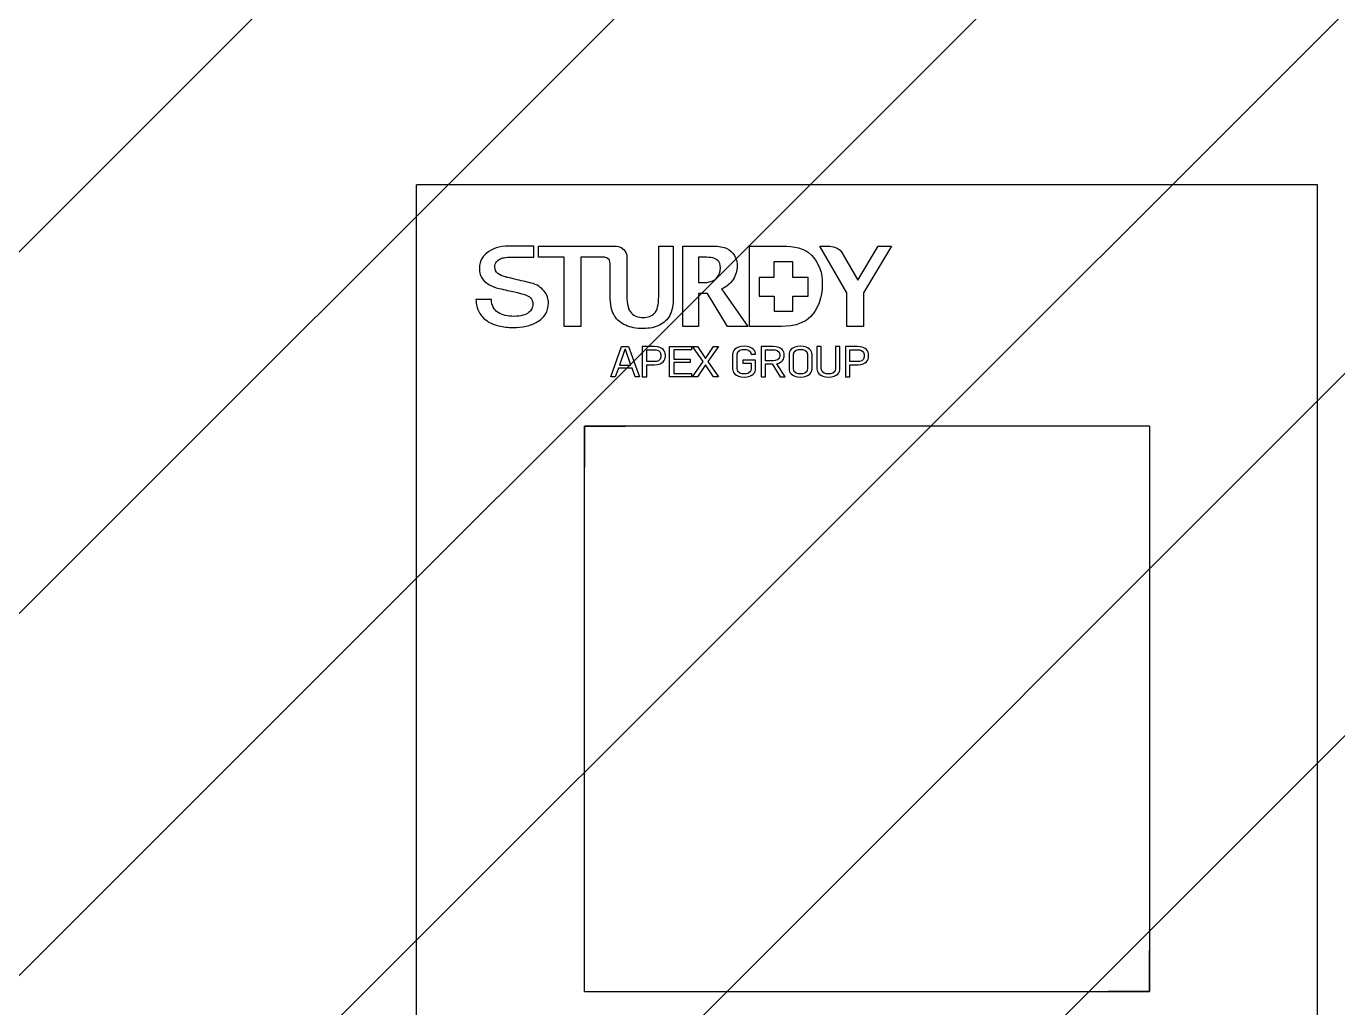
# Model space of a CAD drawing. Header units: millimetres. Extents: x 0 to 16115, y -10 to 11340.
# Drawn here: x 10976.9 to 11297.1, y 4831.8 to 5071.5 of the extents above; entities that cross this region are included whole.
import ezdxf

# ---------------------------------------------------------------- set-up
doc = ezdxf.new("R2010")
doc.units = ezdxf.units.MM
doc.header["$MEASUREMENT"] = 0
doc.linetypes.add('HIDDEN', pattern=[9.525, 6.35, -3.175])
doc.layers.get('0').update_dxf_attribs({"lineweight": 25})
doc.layers.add('DIM', color=3, linetype='Continuous', lineweight=9)
doc.layers.add('H', color=2, linetype='HIDDEN', lineweight=15)

msp = doc.modelspace()

# ---------------------------------------------------------------- hatches: boundary and pattern name
at = {"layer": 'DIM'}
h = msp.add_hatch(dxfattribs=at)
h.set_pattern_fill('ANSI31', color=256, scale=350, style=0)
h.set_pattern_definition([(45, (-19440.55, -2318.325), (-30.93592, 30.93592), [])])
h.paths.add_polyline_path([(10892.148, 5257.746), (10892.148, 3184.746), (10461.363, 3184.746), (10461.363, 4971.681), (9792.148, 4971.681), (9792.148, 6434.746), (13732.148, 6434.746), (13732.148, 4971.681), (13062.932, 4971.681), (13062.932, 3184.746), (12632.148, 3184.746), (12632.148, 5257.746)])
edge = h.paths.add_edge_path(flags=16)
edge.add_line((12632.148, 3207.746), (12632.148, 3184.746))
edge.add_line((10892.148, 3207.746), (10892.148, 3184.746))
at = {"layer": 'H', "ltscale": 5}
h = msp.add_hatch(dxfattribs=at)
h.set_pattern_fill('ANSI31', color=256, scale=500, style=0)
h.set_pattern_definition([(45, (5042.114, 20650.17), (-44.19417, 44.19417), [])])
edge = h.paths.add_edge_path(flags=16)
edge.add_line((13782.148, 6434.746), (13732.148, 6434.746))
edge.add_line((13782.148, 6434.746), (13732.148, 6434.746))
edge = h.paths.add_edge_path()
edge.add_line((13782.148, 6434.746), (13732.148, 6434.746))
edge.add_line((13782.148, 6434.746), (13732.148, 6434.746))
edge.add_line((9792.148, 3184.746), (9792.148, 6434.746))
edge.add_line((9742.148, 3134.746), (9742.148, 6434.746))
edge.add_line((9792.148, 3184.746), (13732.148, 3184.746))
edge.add_line((9742.148, 3134.746), (13782.148, 3134.746))
edge.add_line((13782.148, 6434.746), (13732.148, 6434.746))
edge.add_line((13732.148, 5184.746), (13732.148, 5194.746))
edge.add_line((13732.148, 3184.746), (13732.148, 6434.746))
edge.add_line((13782.148, 3134.746), (13782.148, 6434.746))

# ---------------------------------------------------------------- linework, layer by layer
for p, q in [((11072.148, 4282.746), (11072.148, 5032.746)), ((11292.148, 5032.746), (11072.148, 5032.746)), ((11292.148, 4282.746), (11292.148, 5032.746)), ((11159.427, 5013.892), (11159.425, 5010.092)), ((11164.034, 5013.892), (11159.427, 5013.892)), ((11164.034, 5010.126), (11164.034, 5013.892)), ((11159.425, 5010.092), (11155.786, 5010.084)), ((11155.786, 5010.084), (11155.786, 5005.539)), ((11167.759, 5010.126), (11164.034, 5010.126)), ((11167.759, 5005.559), (11167.759, 5010.126)), ((11155.786, 5005.539), (11159.448, 5005.539)), ((11159.448, 5005.539), (11159.448, 5001.878)), ((11164.014, 5005.559), (11167.759, 5005.559)), ((11164.014, 5001.878), (11164.014, 5005.559)), ((11159.448, 5001.878), (11164.014, 5001.878)), ((11113.148, 4973.746), (11113.148, 4963.746)), ((11113.148, 4973.746), (11123.148, 4973.746)), ((11113.148, 4835.746), (11113.148, 4973.746)), ((11251.148, 4973.746), (11113.148, 4973.746)), ((11251.148, 4973.746), (11251.148, 4835.746)), ((11251.148, 4835.746), (11251.148, 4845.746)), ((11113.148, 4835.746), (11251.148, 4835.746)), ((11251.148, 4835.746), (11241.148, 4835.746))]:
    msp.add_line(p, q)
for points in [[(11125.526, 4985.864), (11124.8, 4987.943), (11121.436, 4987.943), (11120.684, 4985.864), (11119.608, 4985.864), (11122.204, 4993.238), (11123.949, 4993.238), (11126.588, 4985.864), (11125.526, 4985.864)], [(11133.889, 4985.864), (11133.889, 4993.238), (11139.262, 4993.238), (11139.262, 4992.451), (11134.963, 4992.451), (11134.963, 4990.156), (11138.942, 4990.156), (11138.942, 4989.37), (11134.963, 4989.37), (11134.963, 4986.65), (11139.262, 4986.65), (11139.262, 4985.864), (11133.889, 4985.864)], [(11144.679, 4985.864), (11142.724, 4988.78), (11140.785, 4985.864), (11139.556, 4985.864), (11142.125, 4989.566), (11139.57, 4993.238), (11140.77, 4993.238), (11142.711, 4990.342), (11144.692, 4993.238), (11145.879, 4993.238), (11143.311, 4989.577), (11145.908, 4985.864), (11144.679, 4985.864)], [(11123.196, 4992.503), (11123.014, 4992.503), (11121.688, 4988.718), (11124.521, 4988.718), (11123.196, 4992.503)]]:
    msp.add_lwpolyline(points)
for points, knots in [([(11090.472, 5004.703), (11090.472, 5003.972), (11090.613, 5003.345), (11090.898, 5002.828), (11091.181, 5002.31), (11091.576, 5001.886), (11092.082, 5001.555), (11092.588, 5001.224), (11093.171, 5000.984), (11093.83, 5000.832), (11094.488, 5000.68), (11095.203, 5000.603), (11095.972, 5000.603), (11096.802, 5000.603), (11097.511, 5000.688), (11098.099, 5000.859), (11098.685, 5001.029), (11099.162, 5001.247), (11099.527, 5001.515), (11099.892, 5001.783), (11100.154, 5002.091), (11100.317, 5002.44), (11100.479, 5002.788), (11100.56, 5003.14), (11100.56, 5003.497), (11100.56, 5004.23), (11100.372, 5004.77), (11099.998, 5005.119), (11099.623, 5005.467), (11099.212, 5005.711), (11098.767, 5005.856), (11097.997, 5006.105), (11097.101, 5006.342), (11096.078, 5006.566), (11095.055, 5006.789), (11093.794, 5007.079), (11092.296, 5007.435), (11091.363, 5007.651), (11090.589, 5007.931), (11089.971, 5008.279), (11089.352, 5008.629), (11088.862, 5009.018), (11088.498, 5009.446), (11088.133, 5009.874), (11087.874, 5010.33), (11087.723, 5010.812), (11087.571, 5011.294), (11087.495, 5011.785), (11087.495, 5012.286), (11087.495, 5013.25), (11087.723, 5014.084), (11088.179, 5014.791), (11088.634, 5015.496), (11089.236, 5016.08), (11089.986, 5016.545), (11090.735, 5017.009), (11091.342, 5017.292), (11092.294, 5017.516), (11093.248, 5017.739), (11094.544, 5017.746), (11095.516, 5017.746), (11096.65, 5017.746), (11100.778, 5017.746), (11100.778, 5017.746), (11100.778, 5017.746), (11100.765, 5015.077), (11100.765, 5015.077), (11100.765, 5015.077), (11094.511, 5015.115), (11093.887, 5014.985), (11093.425, 5014.89), (11093.015, 5014.845), (11092.63, 5014.657), (11092.244, 5014.469), (11091.925, 5014.215), (11091.672, 5013.893), (11091.419, 5013.572), (11091.293, 5013.169), (11091.293, 5012.688), (11091.293, 5012.008), (11091.53, 5011.478), (11092.007, 5011.093), (11092.483, 5010.71), (11093.105, 5010.418), (11093.875, 5010.223), (11093.956, 5010.205), (11094.275, 5010.128), (11094.832, 5009.994), (11095.389, 5009.86), (11096.012, 5009.714), (11096.701, 5009.553), (11097.389, 5009.392), (11098.064, 5009.235), (11098.722, 5009.084), (11099.38, 5008.931), (11099.851, 5008.82), (11100.134, 5008.748), (11100.843, 5008.552), (11101.46, 5008.284), (11101.988, 5007.945), (11102.515, 5007.607), (11102.954, 5007.218), (11103.31, 5006.78), (11103.663, 5006.342), (11103.927, 5005.873), (11104.1, 5005.373), (11104.271, 5004.873), (11104.359, 5004.372), (11104.359, 5003.873), (11104.359, 5002.801), (11104.109, 5001.886), (11103.613, 5001.127), (11103.118, 5000.368), (11102.463, 4999.747), (11101.654, 4999.264), (11100.843, 4998.781), (11099.922, 4998.429), (11098.889, 4998.207), (11097.856, 4997.983), (11096.802, 4997.871), (11095.729, 4997.871), (11094.493, 4997.871), (11093.328, 4998.006), (11092.235, 4998.273), (11091.142, 4998.542), (11090.188, 4998.951), (11089.379, 4999.506), (11088.568, 5000.059), (11087.92, 5000.77), (11087.435, 5001.636), (11086.948, 5002.502), (11086.694, 5003.525), (11086.674, 5004.703), (11086.674, 5004.703), (11090.472, 5004.703), (11090.472, 5004.703)], [0, 0, 0, 0, 1, 1, 1, 2, 2, 2, 3, 3, 3, 4, 4, 4, 5, 5, 5, 6, 6, 6, 7, 7, 7, 8, 8, 8, 9, 9, 9, 10, 10, 10, 11, 11, 11, 12, 12, 12, 13, 13, 13, 14, 14, 14, 15, 15, 15, 16, 16, 16, 17, 17, 17, 18, 18, 18, 19, 19, 19, 20, 20, 20, 21, 21, 21, 22, 22, 22, 23, 23, 23, 24, 24, 24, 25, 25, 25, 26, 26, 26, 27, 27, 27, 28, 28, 28, 29, 29, 29, 30, 30, 30, 31, 31, 31, 32, 32, 32, 33, 33, 33, 34, 34, 34, 35, 35, 35, 36, 36, 36, 37, 37, 37, 38, 38, 38, 39, 39, 39, 40, 40, 40, 41, 41, 41, 42, 42, 42, 43, 43, 43, 44, 44, 44, 45, 45, 45, 45]), ([(11149.779, 5015.474), (11150.233, 5014.71), (11150.461, 5013.846), (11150.461, 5012.883), (11150.461, 5011.736), (11150.127, 5010.651), (11149.466, 5009.63)], [4, 4, 4, 4, 5, 5, 5, 6, 6, 6, 6]), ([(11145.412, 5009.942), (11146.058, 5010.677), (11146.386, 5011.506), (11146.386, 5012.433), (11146.386, 5013.238), (11146.121, 5013.879), (11145.6, 5014.352)], [2, 2, 2, 2, 3, 3, 3, 4, 4, 4, 4]), ([(11124.626, 5001.375), (11125.366, 5000.666), (11126.323, 5000.312), (11127.498, 5000.312), (11128.658, 5000.312), (11129.579, 5000.663), (11130.265, 5001.362)], [5, 5, 5, 5, 6, 6, 6, 7, 7, 7, 7]), ([(11131.522, 4998.476), (11130.445, 4997.912), (11129.078, 4997.629), (11127.426, 4997.629), (11125.798, 4997.629), (11124.402, 4997.891), (11123.235, 4998.415)], [13, 13, 13, 13, 14, 14, 14, 15, 15, 15, 15]), ([(11130.287, 4988.77), (11130.287, 4988.77), (11128.361, 4988.77), (11128.361, 4988.77), (11128.361, 4988.77), (11128.361, 4985.864), (11128.361, 4985.864), (11128.361, 4985.864), (11127.286, 4985.864), (11127.286, 4985.864), (11127.286, 4985.864), (11127.286, 4993.238), (11127.286, 4993.238), (11127.286, 4993.238), (11130.23, 4993.238), (11130.23, 4993.238), (11132.478, 4993.238), (11132.911, 4991.914), (11132.911, 4991.283), (11132.911, 4991.283), (11132.911, 4990.745), (11132.911, 4990.745), (11132.911, 4990.094), (11132.478, 4988.77), (11130.287, 4988.77)], [0, 0, 0, 0, 1, 1, 1, 2, 2, 2, 3, 3, 3, 4, 4, 4, 5, 5, 5, 6, 6, 6, 7, 7, 7, 8, 8, 8, 8]), ([(11152.133, 4985.771), (11149.941, 4985.771), (11149.342, 4987.105), (11149.342, 4987.757), (11149.342, 4987.757), (11149.342, 4991.355), (11149.342, 4991.355), (11149.342, 4991.987), (11149.914, 4993.31), (11152.162, 4993.31), (11154.339, 4993.31), (11154.966, 4992.048), (11154.966, 4991.345), (11154.966, 4991.345), (11153.893, 4991.345), (11153.893, 4991.345), (11153.893, 4992.359), (11152.72, 4992.534), (11152.162, 4992.534), (11151.59, 4992.534), (11150.417, 4992.359), (11150.417, 4991.335), (11150.417, 4991.335), (11150.417, 4987.757), (11150.417, 4987.757), (11150.417, 4986.712), (11151.59, 4986.546), (11152.162, 4986.546), (11152.72, 4986.546), (11153.893, 4986.712), (11153.893, 4987.757), (11153.893, 4987.757), (11153.893, 4989.141), (11153.893, 4989.141), (11153.893, 4989.141), (11151.84, 4989.141), (11151.84, 4989.141), (11151.84, 4989.141), (11151.84, 4989.928), (11151.84, 4989.928), (11151.84, 4989.928), (11154.966, 4989.928), (11154.966, 4989.928), (11154.966, 4989.928), (11154.966, 4987.746), (11154.966, 4987.746), (11154.966, 4987.094), (11154.353, 4985.771), (11152.133, 4985.771)], [0, 0, 0, 0, 1, 1, 1, 2, 2, 2, 3, 3, 3, 4, 4, 4, 5, 5, 5, 6, 6, 6, 7, 7, 7, 8, 8, 8, 9, 9, 9, 10, 10, 10, 11, 11, 11, 12, 12, 12, 13, 13, 13, 14, 14, 14, 15, 15, 15, 16, 16, 16, 16]), ([(11160.956, 4985.864), (11160.956, 4985.864), (11159.001, 4988.977), (11159.001, 4988.977), (11159.001, 4988.977), (11157.369, 4988.977), (11157.369, 4988.977), (11157.369, 4988.977), (11157.369, 4985.864), (11157.369, 4985.864), (11157.369, 4985.864), (11156.295, 4985.864), (11156.295, 4985.864), (11156.295, 4985.864), (11156.295, 4993.238), (11156.295, 4993.238), (11156.295, 4993.238), (11159.24, 4993.238), (11159.24, 4993.238), (11161.486, 4993.238), (11161.933, 4991.925), (11161.933, 4991.293), (11161.933, 4991.293), (11161.933, 4990.942), (11161.933, 4990.942), (11161.933, 4990.393), (11161.598, 4989.37), (11160.132, 4989.049), (11160.132, 4989.049), (11162.17, 4985.864), (11162.17, 4985.864), (11162.17, 4985.864), (11160.956, 4985.864), (11160.956, 4985.864)], [0, 0, 0, 0, 1, 1, 1, 2, 2, 2, 3, 3, 3, 4, 4, 4, 5, 5, 5, 6, 6, 6, 7, 7, 7, 8, 8, 8, 9, 9, 9, 10, 10, 10, 11, 11, 11, 11]), ([(11165.913, 4985.771), (11163.722, 4985.771), (11163.106, 4987.074), (11163.106, 4987.757), (11163.106, 4987.757), (11163.106, 4991.355), (11163.106, 4991.355), (11163.106, 4992.017), (11163.679, 4993.31), (11165.925, 4993.31), (11168.104, 4993.31), (11168.731, 4992.017), (11168.731, 4991.345), (11168.731, 4991.345), (11168.731, 4987.746), (11168.731, 4987.746), (11168.731, 4987.064), (11168.145, 4985.771), (11165.913, 4985.771)], [0, 0, 0, 0, 1, 1, 1, 2, 2, 2, 3, 3, 3, 4, 4, 4, 5, 5, 5, 6, 6, 6, 6]), ([(11172.753, 4985.771), (11170.492, 4985.771), (11169.918, 4987.064), (11169.918, 4987.757), (11169.918, 4987.757), (11169.918, 4993.238), (11169.918, 4993.238), (11169.918, 4993.238), (11170.993, 4993.238), (11170.993, 4993.238), (11170.993, 4993.238), (11170.993, 4987.757), (11170.993, 4987.757), (11170.993, 4986.712), (11172.18, 4986.546), (11172.738, 4986.546), (11173.309, 4986.546), (11174.483, 4986.712), (11174.483, 4987.757), (11174.483, 4987.757), (11174.483, 4993.238), (11174.483, 4993.238), (11174.483, 4993.238), (11175.557, 4993.238), (11175.557, 4993.238), (11175.557, 4993.238), (11175.557, 4987.746), (11175.557, 4987.746), (11175.557, 4987.053), (11174.999, 4985.771), (11172.753, 4985.771)], [0, 0, 0, 0, 1, 1, 1, 2, 2, 2, 3, 3, 3, 4, 4, 4, 5, 5, 5, 6, 6, 6, 7, 7, 7, 8, 8, 8, 9, 9, 9, 10, 10, 10, 10]), ([(11179.886, 4988.77), (11179.886, 4988.77), (11177.958, 4988.77), (11177.958, 4988.77), (11177.958, 4988.77), (11177.958, 4985.864), (11177.958, 4985.864), (11177.958, 4985.864), (11176.884, 4985.864), (11176.884, 4985.864), (11176.884, 4985.864), (11176.884, 4993.238), (11176.884, 4993.238), (11176.884, 4993.238), (11179.83, 4993.238), (11179.83, 4993.238), (11182.078, 4993.238), (11182.509, 4991.914), (11182.509, 4991.283), (11182.509, 4991.283), (11182.509, 4990.745), (11182.509, 4990.745), (11182.509, 4990.094), (11182.078, 4988.77), (11179.886, 4988.77)], [0, 0, 0, 0, 1, 1, 1, 2, 2, 2, 3, 3, 3, 4, 4, 4, 5, 5, 5, 6, 6, 6, 7, 7, 7, 8, 8, 8, 8]), ([(11131.836, 4991.262), (11131.836, 4992.307), (11130.789, 4992.451), (11130.203, 4992.451), (11130.203, 4992.451), (11128.361, 4992.451), (11128.361, 4992.451), (11128.361, 4992.451), (11128.361, 4989.556), (11128.361, 4989.556), (11128.361, 4989.556), (11130.23, 4989.556), (11130.23, 4989.556), (11130.817, 4989.556), (11131.836, 4989.711), (11131.836, 4990.756), (11131.836, 4990.756), (11131.836, 4991.262), (11131.836, 4991.262)], [0, 0, 0, 0, 1, 1, 1, 2, 2, 2, 3, 3, 3, 4, 4, 4, 5, 5, 5, 6, 6, 6, 6]), ([(11160.858, 4991.262), (11160.858, 4992.307), (11159.798, 4992.451), (11159.211, 4992.451), (11159.211, 4992.451), (11157.369, 4992.451), (11157.369, 4992.451), (11157.369, 4992.451), (11157.369, 4989.763), (11157.369, 4989.763), (11157.369, 4989.763), (11159.24, 4989.763), (11159.24, 4989.763), (11159.826, 4989.763), (11160.858, 4989.918), (11160.858, 4990.952), (11160.858, 4990.952), (11160.858, 4991.262), (11160.858, 4991.262)], [0, 0, 0, 0, 1, 1, 1, 2, 2, 2, 3, 3, 3, 4, 4, 4, 5, 5, 5, 6, 6, 6, 6]), ([(11167.657, 4991.335), (11167.657, 4992.368), (11166.484, 4992.534), (11165.925, 4992.534), (11165.354, 4992.534), (11164.182, 4992.368), (11164.182, 4991.335), (11164.182, 4991.335), (11164.182, 4987.757), (11164.182, 4987.757), (11164.182, 4986.712), (11165.354, 4986.546), (11165.925, 4986.546), (11166.484, 4986.546), (11167.657, 4986.712), (11167.657, 4987.757), (11167.657, 4987.757), (11167.657, 4991.335), (11167.657, 4991.335)], [0, 0, 0, 0, 1, 1, 1, 2, 2, 2, 3, 3, 3, 4, 4, 4, 5, 5, 5, 6, 6, 6, 6]), ([(11181.435, 4991.262), (11181.435, 4992.307), (11180.388, 4992.451), (11179.801, 4992.451), (11179.801, 4992.451), (11177.958, 4992.451), (11177.958, 4992.451), (11177.958, 4992.451), (11177.958, 4989.556), (11177.958, 4989.556), (11177.958, 4989.556), (11179.83, 4989.556), (11179.83, 4989.556), (11180.416, 4989.556), (11181.435, 4989.711), (11181.435, 4990.756), (11181.435, 4990.756), (11181.435, 4991.262), (11181.435, 4991.262)], [0, 0, 0, 0, 1, 1, 1, 2, 2, 2, 3, 3, 3, 4, 4, 4, 5, 5, 5, 6, 6, 6, 6])]:
    msp.add_open_spline(points, degree=3, knots=knots)
for points in [[(11101.937, 5017.746), (11101.937, 5017.746), (11120.054, 5017.746), (11120.054, 5017.746)], [(11101.937, 5015.036), (11101.937, 5015.036), (11101.937, 5017.746), (11101.937, 5017.746)], [(11108.203, 5015.036), (11108.203, 5015.036), (11101.937, 5015.036), (11101.937, 5015.036)], [(11108.203, 4998.12), (11108.203, 4998.12), (11108.203, 5015.036), (11108.203, 5015.036)], [(11112.278, 5015.036), (11112.278, 5015.036), (11112.278, 4998.12), (11112.278, 4998.12)], [(11117.229, 5015.036), (11117.229, 5015.036), (11112.278, 5015.036), (11112.278, 5015.036)], [(11117.768, 5015.036), (11117.768, 5015.036), (11117.229, 5015.036), (11117.229, 5015.036)], [(11118.986, 5014.67), (11118.367, 5015.132), (11117.768, 5015.036), (11117.768, 5015.036)], [(11119.442, 5017.746), (11119.442, 5017.746), (11120.817, 5017.746), (11120.817, 5017.746)], [(11120.817, 5017.746), (11120.817, 5017.746), (11121.949, 5017.82), (11122.826, 5016.848)], [(11122.826, 5016.848), (11123.628, 5015.962), (11123.519, 5014.871), (11123.519, 5014.871)], [(11131.293, 5017.746), (11131.293, 5017.746), (11134.852, 5017.746), (11134.852, 5017.746)], [(11131.293, 5005.413), (11131.293, 5005.413), (11131.293, 5017.746), (11131.293, 5017.746)], [(11134.852, 5017.746), (11134.852, 5017.746), (11134.852, 5005.691), (11134.852, 5005.691)], [(11137.151, 5017.746), (11137.151, 5017.746), (11144.486, 5017.746), (11144.486, 5017.746)], [(11137.151, 4998.12), (11137.151, 4998.12), (11137.151, 5017.746), (11137.151, 5017.746)], [(11140.99, 5015.061), (11140.99, 5015.061), (11140.99, 5008.84), (11140.99, 5008.84)], [(11142.41, 5015.061), (11142.41, 5015.061), (11140.99, 5015.061), (11140.99, 5015.061)], [(11145.6, 5014.352), (11145.078, 5014.823), (11144.013, 5015.061), (11142.41, 5015.061)], [(11144.486, 5017.746), (11145.989, 5017.746), (11147.132, 5017.558), (11147.919, 5017.185)], [(11147.919, 5017.185), (11148.702, 5016.807), (11149.323, 5016.238), (11149.779, 5015.474)], [(11153.432, 5017.746), (11153.432, 5017.746), (11158.217, 5017.722), (11160.048, 5017.754)], [(11153.432, 4998.12), (11153.432, 4998.12), (11153.432, 5017.746), (11153.432, 5017.746)], [(11160.048, 5017.754), (11161.878, 5017.785), (11165.161, 5017.785), (11167.157, 5016.66)], [(11167.157, 5016.66), (11169.153, 5015.534), (11170.81, 5012.956), (11171.125, 5010.4)], [(11170.623, 5017.746), (11170.623, 5017.746), (11172.191, 5017.746), (11172.191, 5017.746)], [(11177.219, 5006.342), (11177.219, 5006.342), (11170.623, 5017.746), (11170.623, 5017.746)], [(11172.191, 5017.746), (11172.191, 5017.746), (11173.72, 5017.812), (11174.851, 5017.224)], [(11174.851, 5017.224), (11175.982, 5016.636), (11176.347, 5015.64), (11176.347, 5015.64)], [(11176.347, 5015.64), (11176.347, 5015.64), (11179.92, 5009.464), (11179.92, 5009.464)], [(11179.92, 5009.464), (11179.92, 5009.464), (11184.912, 5017.746), (11184.912, 5017.746)], [(11188.151, 5017.746), (11188.151, 5017.746), (11181.296, 5006.367), (11181.296, 5006.367)], [(11184.912, 5017.746), (11184.912, 5017.746), (11188.151, 5017.746), (11188.151, 5017.746)], [(11119.442, 5013.588), (11119.378, 5014.034), (11119.247, 5014.476), (11118.986, 5014.67)], [(11119.442, 5005.731), (11119.442, 5005.731), (11119.442, 5010.116), (11119.442, 5013.588)], [(11123.519, 5014.871), (11123.519, 5014.871), (11123.519, 5005.704), (11123.519, 5005.704)], [(11140.99, 5008.84), (11140.99, 5008.84), (11141.923, 5008.84), (11141.923, 5008.84)], [(11141.923, 5008.84), (11143.598, 5008.84), (11144.761, 5009.207), (11145.412, 5009.942)], [(11149.466, 5009.63), (11148.803, 5008.611), (11147.868, 5007.832), (11146.66, 5007.295)], [(11171.125, 5010.4), (11171.443, 5007.843), (11171.188, 5004.466), (11169.422, 5001.783)], [(11120.463, 5000.763), (11119.785, 5001.801), (11119.442, 5003.458), (11119.442, 5005.731)], [(11123.519, 5005.704), (11123.519, 5003.527), (11123.888, 5002.082), (11124.626, 5001.375)], [(11130.265, 5001.362), (11130.952, 5002.062), (11131.293, 5003.412), (11131.293, 5005.413)], [(11134.852, 5005.691), (11134.852, 5003.418), (11134.566, 5001.79), (11133.995, 5000.803)], [(11140.99, 5006.156), (11140.99, 5006.156), (11140.99, 4998.12), (11140.99, 4998.12)], [(11143.207, 5006.156), (11143.207, 5006.156), (11140.99, 5006.156), (11140.99, 5006.156)], [(11148.097, 4998.12), (11148.097, 4998.12), (11143.207, 5006.156), (11143.207, 5006.156)], [(11146.66, 5007.295), (11146.66, 5007.295), (11153.063, 4998.12), (11153.063, 4998.12)], [(11177.219, 4998.12), (11177.219, 4998.12), (11177.219, 5006.342), (11177.219, 5006.342)], [(11181.296, 5006.367), (11181.296, 5006.367), (11181.296, 4998.12), (11181.296, 4998.12)], [(11123.235, 4998.415), (11122.071, 4998.94), (11121.144, 4999.724), (11120.463, 5000.763)], [(11133.995, 5000.803), (11133.427, 4999.819), (11132.6, 4999.043), (11131.522, 4998.476)], [(11169.422, 5001.783), (11166.925, 4997.994), (11162.731, 4998.216), (11160.268, 4998.12)], [(11112.278, 4998.12), (11112.278, 4998.12), (11108.203, 4998.12), (11108.203, 4998.12)], [(11140.99, 4998.12), (11140.99, 4998.12), (11137.151, 4998.12), (11137.151, 4998.12)], [(11153.063, 4998.12), (11153.063, 4998.12), (11148.097, 4998.12), (11148.097, 4998.12)], [(11160.268, 4998.12), (11159.019, 4998.072), (11153.432, 4998.12), (11153.432, 4998.12)], [(11181.296, 4998.12), (11181.296, 4998.12), (11177.219, 4998.12), (11177.219, 4998.12)]]:
    msp.add_open_spline(points, degree=3)

doc.saveas('drawing.dxf')
